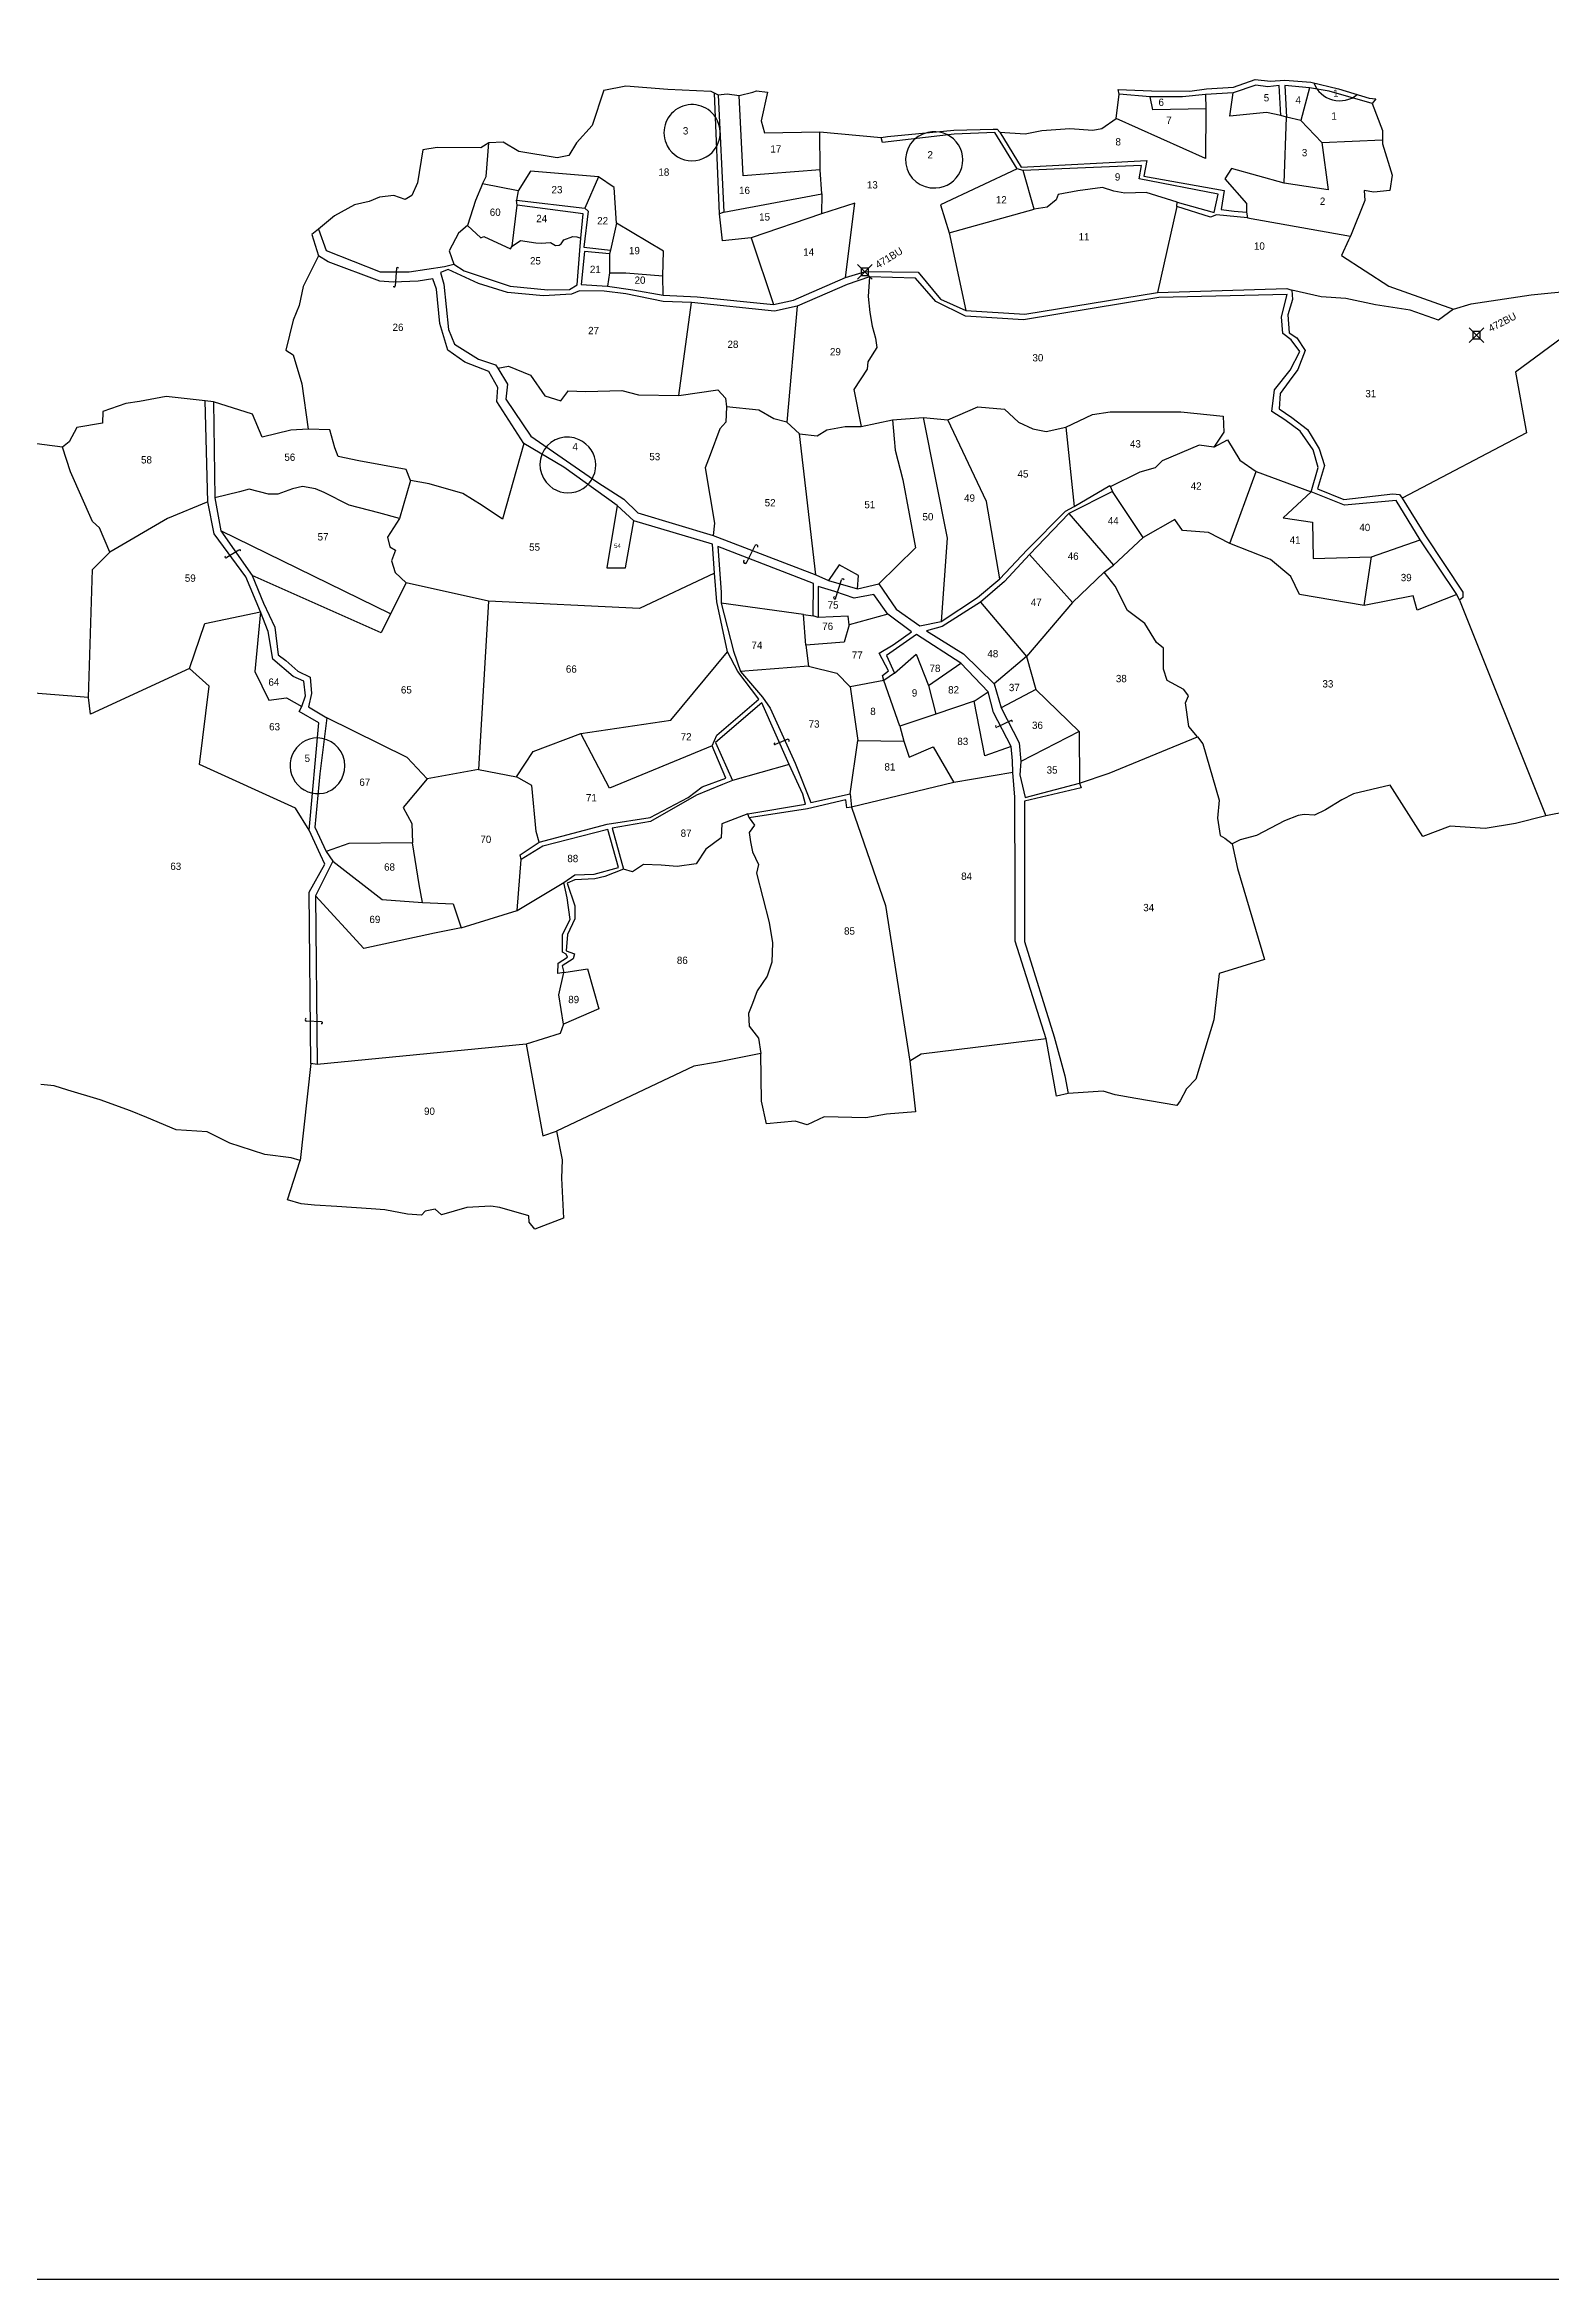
# Model space of a CAD drawing. Extents: x 152809 to 155188, y 176796 to 179172.
# Drawn here: x 153639 to 154668, y 176796 to 178323 of the extents above; entities that cross this region are included whole.
import ezdxf

# ---------------------------------------------------------------- set-up
doc = ezdxf.new("R2010")
doc.units = 0
doc.header["$MEASUREMENT"] = 0
doc.header["$PDMODE"] = 67
doc.header["$PDSIZE"] = 5
for name, color, linetype in [('BORDER-B', 3, 'CONTINUOUS'), ('IMAGE', 7, 'CONTINUOUS'), ('LINK', 4, 'CONTINUOUS'), ('NO', 1, 'CONTINUOUS'), ('PARCEL', 6, 'CONTINUOUS'), ('ROAD', 2, 'CONTINUOUS'), ('TRIG-P', 2, 'CONTINUOUS'), ('TRIG-T', 1, 'CONTINUOUS')]:
    doc.layers.add(name, color=color, linetype=linetype)
picture_1 = doc.add_image_def('image1.tif', size_in_pixel=(11315, 11299))

msp = doc.modelspace()

# ---------------------------------------------------------------- linework, layer by layer
at = {"layer": 'BORDER-B'}
for points in [[(154020.6, 178291.6), (154012.6, 178267.5), (154001.9, 178255.5), (153996.8, 178247), (153988.7, 178245.3), (153962.6, 178249.6), (153951.9, 178256), (153942.1, 178255.5), (153936.6, 178252.1), (153906.7, 178252.5), (153896.9, 178250.8), (153893.4, 178228.2), (153889.5, 178219.7), (153884.9, 178216.8), (153877.1, 178219.7), (153867.3, 178218.4), (153860.4, 178215.5), (153850.3, 178213.2), (153836.6, 178205.7), (153825.8, 178196.6), (153821.2, 178193), (153825.8, 178178.3), (153815.3, 178157.4), (153812.4, 178144.6), (153808.5, 178134.5), (153803.3, 178114), (153808.5, 178110.7), (153814.4, 178091.1), (153818.6, 178060.1), (153806.9, 178059.4), (153787.3, 178054.5), (153780.7, 178070.2), (153753.9, 178078.7), (153748.4, 178079.3), (153721.6, 178082.3), (153703.4, 178078.9), (153694.2, 178077.6), (153678.5, 178072), (153678.2, 178064.2), (153660.6, 178061.2), (153655.3, 178051.4), (153650.8, 178047.8), (153554.1, 178060.2)], [(154020.6, 178291.6), (154035.6, 178294.4), (154064.3, 178292.3), (154093.8, 178290.8), (154098.8, 178288.3), (154104.9, 178289), (154113.1, 178288), (154122.5, 178290.1), (154125, 178291.2), (154132.5, 178290.1), (154128.2, 178270.7), (154130.4, 178262.5), (154168.1, 178263.2), (154210, 178259.3), (154214.3, 178260), (154259.6, 178264.3), (154286.5, 178265), (154289.3, 178265), (154291.1, 178262.9), (154308.4, 178261.8), (154319.9, 178263.9), (154338.9, 178265.4), (154354.7, 178264.2), (154360.9, 178265.3), (154370.6, 178272.3), (154372.7, 178288.9), (154372, 178292.1), (154394.7, 178291), (154420.9, 178290.8), (154432.4, 178292.4), (154450.7, 178293.5), (154465.5, 178298.9), (154476, 178297.7), (154485.7, 178298.4), (154503.5, 178297), (154522.5, 178292.4), (154543.5, 178286.1), (154548, 178285.6)], [(154548, 178285.6), (154545.4, 178282.4), (154552.6, 178264), (154552.6, 178254.8), (154559.2, 178233.5), (154557.5, 178223), (154546.7, 178222), (154540.1, 178223), (154540.5, 178216.1), (154530.6, 178191.8), (154529.3, 178189.2), (154524.4, 178178.7), (154556.9, 178157.7), (154600.9, 178142), (154613, 178145.6), (154654, 178151.8), (154683.9, 178154.8), (154688.5, 178158.4), (154692.8, 178159.9)], [(154694.1, 177801.8), (154664.1, 177796), (154643.4, 177790.7), (154622.6, 177787.4), (154598.7, 177789), (154580.1, 177781.8), (154557.7, 177817), (154532.7, 177810.9), (154524.7, 177806.8), (154513.6, 177800.1), (154506.1, 177796.5), (154498.9, 177796.8), (154495, 177796.2), (154485.6, 177792.6), (154466.4, 177782.6), (154455.4, 177779.6), (154449.8, 177776.8), (154453.4, 177759.9), (154472, 177697.8), (154440.9, 177688.2), (154437.3, 177656.6), (154425.1, 177616.1), (154418.7, 177609.4), (154414.2, 177601.4), (154412, 177598.1)], [(154412, 177598.1), (154384, 177603), (154369.8, 177605.4), (154361.6, 177607.8), (154337.9, 177606.3), (154329.9, 177604.4), (154322.7, 177643.6), (154237.4, 177633.1), (154229.6, 177628.3), (154233.5, 177593.7), (154213.6, 177592.3), (154199.5, 177589.8), (154171.2, 177590.3), (154159.6, 177585), (154151.3, 177587.4), (154131.8, 177585.5), (154128.4, 177601), (154127.9, 177633.6), (154098.2, 177627.8), (154082.2, 177624.9), (153988.2, 177580.6), (153992.1, 177561.1), (153991.6, 177548.5), (153993.1, 177521.2), (153973.4, 177513.6)], [(153973.4, 177513.6), (153969.7, 177518.5), (153969.3, 177522.7), (153949.6, 177528.5), (153943.5, 177529.4), (153927.1, 177528.5), (153909.7, 177523.4), (153905.3, 177527.3), (153898.6, 177525.9), (153896, 177523.1), (153886.4, 177523.9), (153871.1, 177526.9), (153861.6, 177527.6), (153838.2, 177529.2), (153822.9, 177530.1), (153813.9, 177531), (153804.6, 177533.6), (153813.2, 177560.5), (153807.1, 177562.3), (153789.1, 177564.6), (153772.2, 177570), (153765.2, 177572.3), (153758.2, 177575.7), (153749.7, 177580.1), (153728.4, 177581.5), (153708.4, 177589.9), (153697.3, 177594.5), (153676.5, 177602), (153654.4, 177608.5), (153645.2, 177611.5), (153636.1, 177612.5)]]:
    msp.add_lwpolyline(points, dxfattribs=at)
at = {"layer": 'LINK'}
for points in [[(153879, 178170), (153878, 178158)], [(153771.4, 177977.4), (153763.1, 177972.3)], [(154118.3, 177969.1), (154123.9, 177980.6)], [(154179.2, 177945.1), (154182.9, 177957.1)], [(154298.8, 177861), (154289.2, 177856.4)], [(154146.3, 177848.2), (154137.7, 177844.6)], [(153827.8, 177655.2), (153817.4, 177655.7)]]:
    msp.add_lwpolyline(points, dxfattribs=at)
for centre, radius, start, end in [((153879.7, 178169.7), 0.727, 20.3146, 157.6759), ((153877.5, 178157.7), 0.568, 174.9494, 27.6609), ((153762.5, 177972.7), 0.669, 116.9231, 320.8074), ((153771.9, 177977.3), 0.483, 293.6479, 161.5822), ((154117.2, 177969.5), 1.21, 124.8278, 344.1199), ((154124.8, 177979.9), 1.16, 334.8501, 143.2438), ((154183.8, 177956.8), 0.948, 1.3592, 162.3873), ((154178.4, 177944.9), 0.818, 98.5343, 10.4136), ((154299.1, 177860.6), 0.5, 297.4998, 130.4107), ((154137.6, 177845.3), 0.742, 133.3543, 275.4169), ((154146.3, 177847.3), 0.897, 317.9874, 92.065), ((154288.9, 177857), 0.66, 119.0275, 295.3541), ((153817.7, 177656.7), 1.08, 108.691, 255.7162), ((153827.9, 177654.6), 0.558, 231.6554, 101.1323)]:
    msp.add_arc(centre, radius, start, end, dxfattribs=at)
at = {"layer": 'PARCEL'}
for points in [[(154168.4, 178237.1), (154115.7, 178233.1), (154113.1, 178288)], [(154431.5, 178288.6), (154431.8, 178278.9), (154395.6, 178278.2), (154393.9, 178286.9)], [(154483, 178274.3), (154473.3, 178276.4), (154448.2, 178273.9), (154450.5, 178289.8)], [(154502.6, 178293.2), (154496.8, 178270.8), (154486.9, 178273.1)], [(154431.8, 178278.9), (154431.5, 178244.8), (154370.6, 178272.3)], [(154511, 178255.7), (154515.3, 178223.5), (154485.3, 178228.1), (154486.9, 178273.1)], [(154169.6, 178220.7), (154168.4, 178237.1), (154168.1, 178263.2)], [(154496.8, 178270.8), (154511, 178255.7), (154552.6, 178257.6)], [(153962.1, 178222.7), (153937.8, 178227.5), (153940.2, 178232.7), (153942.1, 178255.5)], [(153937.8, 178227.5), (153933, 178216.3), (153927.4, 178199.1), (153921.4, 178193.9), (153915, 178181.9), (153918.1, 178172.7)], [(154016.9, 178232.3), (153970.5, 178236.3), (153962.1, 178222.7), (153960.9, 178216.4)], [(154029.3, 178200.7), (154027.7, 178225.1), (154016.9, 178232.3), (154007.7, 178210.9)], [(154303, 178237.9), (154250.5, 178213.3), (154256.4, 178194.1), (154314.5, 178210.2)], [(154412.3, 178215.1), (154391, 178221.6), (154376.4, 178221.3), (154369, 178222.6), (154361.3, 178225), (154344.5, 178222.9), (154330.9, 178220.4), (154329.7, 178216.7), (154323.5, 178211.7), (154314.5, 178210.2), (154307, 178236.7)], [(154485.3, 178228.1), (154449.4, 178238), (154444.8, 178230.9), (154459.6, 178214.2), (154459.6, 178208.2)], [(153927.4, 178199.1), (153936.6, 178190.7), (153938.6, 178191.5), (153956.9, 178183.1), (153958.1, 178185.1), (153961.5, 178213)], [(154102.5, 178208.2), (154169.6, 178220.7), (154169.2, 178207.1)], [(154185.8, 178163.6), (154192, 178214.3), (154169.2, 178207.1), (154121.3, 178190.7), (154136.4, 178145.2)], [(154412.1, 178212.2), (154398.8, 178153.3)], [(154061.2, 178151.6), (154060.9, 178164.7), (154061.3, 178181.5), (154029.3, 178200.7), (154025.2, 178182.3)], [(154121.3, 178190.7), (154101.7, 178188.7), (154099.7, 178207.1)], [(154460.2, 178204.4), (154530.6, 178191.8)], [(153958.1, 178185.1), (153963.8, 178188.8), (153974.1, 178187.3), (153977.9, 178187.1), (153984.1, 178187.6), (153987.6, 178185.4), (153990.1, 178185.7), (153991.4, 178186.6), (153993.2, 178189.3), (153999.5, 178191.6), (154002.1, 178191.4), (154004.8, 178190.4)], [(154256.4, 178194.1), (154267.8, 178141)], [(154024.4, 178179.8), (154024.5, 178166.7), (154023.1, 178157.6)], [(154024.5, 178166.7), (154035.7, 178166.7), (154060.9, 178164.7)], [(154202, 178164), (154201.2, 178150.6), (154202.4, 178139.7), (154203.9, 178130.3), (154206.1, 178122.1), (154207.2, 178115.7), (154203.9, 178110.8), (154200.9, 178105.9), (154200.5, 178101.1), (154191.5, 178087.2), (154196.3, 178061.8)], [(154600.9, 178142), (154590.7, 178134.4), (154571.4, 178141.2), (154547.8, 178145), (154527.4, 178149.3), (154510.6, 178150.5), (154490.6, 178155)], [(153948.1, 178101.6), (153955.4, 178103), (153970.6, 178097), (153980.4, 178082.9), (153991.2, 178079.4), (153996, 178085.7), (153996, 178086.1), (154008.4, 178085.7), (154032.8, 178086.5), (154044.4, 178083.5), (154071.8, 178083.1), (154080.6, 178146.5)], [(154152.6, 178144), (154145.7, 178064.8)], [(154698, 178139.3), (154643.4, 178099), (154650.9, 178057.5), (154566, 178012.8)], [(154071.8, 178083.1), (154098.4, 178086.9), (154103.7, 178081.2), (154104.4, 178075.2), (154104, 178064.8), (154099.9, 178060.3), (154093.2, 178042.6), (154089.8, 178033.6), (154096.2, 177995.8), (154095.2, 177987.5)], [(154165.5, 177960.5), (154154.3, 178056.9), (154145.7, 178064.8), (154136.7, 178067), (154126.5, 178073), (154104.4, 178075.2)], [(154154.3, 178056.9), (154166.3, 178055.4), (154173, 178059.5), (154185.4, 178061.8), (154196.3, 178061.8), (154217.7, 178066.3), (154238.7, 178068.1), (154255.5, 178066.3), (154276.2, 178075.2), (154294.2, 178073.7), (154303.9, 178064.8), (154313.7, 178060.3), (154322.7, 178058.4), (154336.2, 178061.4), (154354.5, 178070), (154366.5, 178071.9), (154394.2, 178071.8), (154414.8, 178071.8), (154443.7, 178068.8), (154444.1, 178058), (154437.3, 178047.8), (154446.7, 178052.7), (154455, 178038.8), (154466.2, 178031), (154503.8, 178017.3), (154484.6, 177999.5), (154504.8, 177996.5), (154505.2, 177971.7), (154545, 177972.9), (154578.3, 177984.5)], [(153966, 178050.3), (153951.3, 177998.6), (153937.5, 178007.8), (153924.4, 178016), (153901.4, 178022.6), (153888.6, 178024.9), (153885.6, 178032.4), (153853.2, 178038.3), (153839.1, 178041.3), (153836.8, 178047.2), (153833.5, 178059.6), (153818.6, 178060.1)], [(154217.7, 178066.3), (154218.9, 178053.5), (154219.6, 178045.6), (154224.9, 178025.4), (154233.5, 177978.9), (154208.4, 177954.4)], [(154238.7, 178068.1), (154255.2, 177985.6), (154251, 177928.7)], [(154291.2, 177957.9), (154281.9, 178010.7), (154255.5, 178066.3)], [(154336.2, 178061.4), (154342, 178007.2)], [(153750.2, 178010.5), (153722.6, 177999), (153683.2, 177976), (153676, 177992.7), (153671.4, 177997), (153656.3, 178030.8), (153650.8, 178047.8)], [(154437.3, 178047.8), (154427.2, 178049), (154402.1, 178038.5), (154397.2, 178033.6), (154386.7, 178030.6), (154366.6, 178020.6)], [(154540.1, 177939.5), (154495.8, 177947), (154489.8, 177959.4), (154476, 177971), (154448.2, 177981.9), (154466.2, 178031)], [(153888.6, 178024.9), (153881, 177999), (153866.9, 178002.9), (153846.6, 178008.2), (153829.5, 178016.7), (153823.6, 178019.3), (153814.8, 178020.9), (153807.9, 178019.3), (153798, 178015.7), (153791.5, 178015.7), (153778.4, 178019), (153771.8, 178017.3), (153754.9, 178013.2)], [(154448.2, 177981.9), (154433.6, 177989.4), (154416, 177990.9), (154410.7, 177998.4), (154389, 177986), (154368, 178017.4)], [(153881, 177999), (153872.8, 177986.2), (153874.5, 177979.6), (153878.4, 177977.3), (153875.5, 177970.1), (153878.1, 177962.2), (153885.6, 177955), (153874.8, 177934), (153868.6, 177920.9), (153780.3, 177960)], [(154029.8, 178008), (154022.6, 177965.3), (154035.4, 177965.3), (154041.2, 177997.5)], [(154338.2, 178002.5), (154368.7, 177967.2)], [(153874.8, 177934), (153759.1, 177990.5)], [(154345.5, 177818.2), (154365.9, 177825.1), (154426.1, 177850), (154420.3, 177857), (154417.9, 177873.1), (154420, 177877.9), (154416.7, 177882.2), (154405.4, 177888.3), (154403, 177896.2), (154403, 177910.4), (154398.1, 177914.4), (154390.2, 177927.4), (154378.4, 177936.2), (154369.9, 177952.9), (154362.3, 177962.3), (154368.7, 177967.2), (154389, 177986)], [(153737.6, 177896.5), (153670, 177865.4), (153668.7, 177876.8), (153671.3, 177964.1), (153683.2, 177976)], [(154193.8, 177950.9), (154194.5, 177960.1), (154181.4, 177967.3), (154174, 177956.6)], [(154311.4, 177974.5), (154340.7, 177941.7)], [(154603.3, 177947), (154576.1, 177936.5), (154573.5, 177946.3), (154540.1, 177939.5), (154545, 177972.9)], [(154096.3, 177961.7), (154045, 177937.5), (153941.9, 177942.5), (153885.6, 177955)], [(154362.3, 177962.3), (154340.7, 177941.7), (154309.4, 177904.7), (154287.2, 177886.1)], [(153941.9, 177942.5), (153935, 177827.6), (153961, 177822.6), (153972.4, 177839.9), (154004.8, 177852.2), (154066.4, 177861.3), (154105.1, 177908)], [(154156.9, 177933.5), (154100.7, 177941.3)], [(154277.8, 177941.8), (154309.4, 177904.7)], [(154605, 177943.2), (154664.1, 177796)], [(153668.7, 177876.8), (153593.8, 177882.7), (153555.7, 177925.4)], [(153819.3, 177786.2), (153810.1, 177801.1), (153744.5, 177830.9), (153751, 177884.4), (153737.6, 177896.5), (153748.1, 177927.4), (153786, 177935.3), (153782.2, 177894.6), (153791.7, 177874.9), (153803.9, 177876.5), (153814.3, 177870.6)], [(154188.2, 177926.5), (154184.8, 177914.6), (154158.7, 177912.5), (154156.9, 177933.5), (154163.5, 177932.5)], [(154214.5, 177933.7), (154188.2, 177926.5), (154187.6, 177932.2), (154167, 177931.3)], [(154158.7, 177912.5), (154160.5, 177898.2), (154113.9, 177894.6)], [(154219.2, 177893.4), (154234, 177906.4), (154242.5, 177884.9), (154264.4, 177900.1)], [(154160.5, 177898.2), (154179.7, 177893.4), (154188.8, 177884)], [(154309.4, 177904.7), (154315.8, 177882.2), (154345.3, 177853.6), (154345.5, 177818.2)], [(154222.8, 177857.2), (154211.9, 177888.4), (154188.8, 177884), (154194.2, 177847.5)], [(154242.5, 177884.9), (154247.4, 177865.4)], [(154298.8, 177843.2), (154280.8, 177836.9), (154273.5, 177874.2), (154283.1, 177880.6)], [(154315.8, 177882.2), (154292.1, 177869.8)], [(153935, 177827.6), (153899.9, 177821.2), (153886.2, 177835.8), (153831.3, 177862.8)], [(154273.5, 177874.2), (154247.4, 177865.4), (154222.8, 177857.2), (154225.5, 177846.9)], [(154094.6, 177843.8), (154024.4, 177814.8), (154004.8, 177852.2)], [(154188.9, 177811), (154194.2, 177847.5), (154225.5, 177846.9), (154229.2, 177836), (154245.6, 177843), (154259.8, 177818.7)], [(154345.3, 177853.6), (154305.5, 177833)], [(154426.1, 177850), (154429.8, 177845.1), (154441, 177806.7), (154439.8, 177794.3), (154441.6, 177782.5), (154444.7, 177780.6), (154449.8, 177776.8)], [(154147.2, 177831.1), (154108.4, 177820)], [(153899.9, 177821.2), (153883.5, 177801.6), (153889.4, 177790.6), (153889.9, 177777.4), (153846.5, 177777), (153830.9, 177771.5)], [(153976.4, 177777.9), (153974.3, 177785.2), (153971.5, 177816.6), (153961, 177822.6)], [(154300, 177825.5), (154259.8, 177818.7), (154189.8, 177801.9)], [(154189.8, 177801.9), (154213, 177734.8), (154229.6, 177628.3)], [(154118.9, 177797.3), (154101.2, 177790.5), (154100.7, 177780.9), (154090.2, 177773.1), (154083.8, 177763.1), (154070.6, 177761.3), (154059.7, 177762.2), (154047.8, 177762.7), (154040.1, 177757.6), (154034, 177759.6)], [(154119.8, 177794.6), (154123.5, 177789.6), (154119.9, 177784.5), (154120.8, 177778.2), (154122.2, 177771.3), (154126.3, 177762.7), (154124.9, 177756.7), (154133.6, 177723), (154135.9, 177709.3), (154135.4, 177696.1), (154132.2, 177686.5), (154125.4, 177676.5), (154122.2, 177667.8), (154119.4, 177661), (154119.9, 177652.3), (154126.3, 177644.1), (154127.9, 177633.6)], [(153835.5, 177765), (153869.3, 177738.7), (153896.7, 177736.8), (153894.4, 177749.1), (153889.9, 177777.4)], [(153896.7, 177736.8), (153917.7, 177735.9), (153923.2, 177719.5), (153961.5, 177731.4), (153964.1, 177766.2)], [(153923.2, 177719.5), (153904.9, 177715.9), (153856.6, 177705.4), (153823.6, 177741.4)], [(153961.5, 177731.4), (153993.3, 177750.5)], [(153993.3, 177688.9), (154009.5, 177691.5), (154017.2, 177664.2), (153993.1, 177653.7), (153989.9, 177673.7), (153993.3, 177688.9)], [(153993.1, 177653.7), (153990.8, 177647.3), (153967.5, 177640), (153978.9, 177577.5), (153988.2, 177580.6)], [(153967.5, 177640), (153824.7, 177626.1)], [(153820.5, 177626.9), (153813.2, 177560.5)]]:
    msp.add_lwpolyline(points, dxfattribs=at)
for centre, radius, start, end in [((154523.3, 178303.2), 18.9, 200.7701, 309.3798), ((154080.9, 178262.5), 19.2, 32.8435, 207.8215), ((154080.9, 178262.5), 19.2, 207.9452, 32.7197), ((154245.8, 178243.9), 19.1, 101.5428, 274.5845), ((154246.6, 178244), 19.2, 272.1589, 103.9685), ((153995.7, 178035.8), 18.8, 64.773, 230.3628), ((153996.2, 178035.4), 18.9, 228.3712, 66.7645), ((153825.4, 177830.2), 19.1, 91.1416, 289.6447), ((153824.5, 177830), 19.2, 292.2529, 88.5335)]:
    msp.add_arc(centre, radius, start, end, dxfattribs=at)
at = {"layer": 'ROAD'}
for points in [[(154098.8, 178288.3), (154102.5, 178208.2), (154099.7, 178207.1), (154096.3, 178289.6)], [(154545.4, 178282.4), (154516, 178290.8), (154502.6, 178293.2), (154485.7, 178294.7), (154486.9, 178273.1), (154483, 178274.3), (154482, 178294.7), (154474.3, 178293.9), (154466, 178294.9), (154450.5, 178289.8), (154431.5, 178288.6), (154415.8, 178286.9), (154393.9, 178286.9), (154372.7, 178288.9)], [(154291.1, 178262.9), (154305.7, 178239), (154391.6, 178243.6), (154389.5, 178232.9), (154444.3, 178223), (154442.4, 178210.1), (154451.2, 178208.8), (154459.6, 178208.2), (154460.2, 178204.4), (154439.1, 178206.3), (154435.1, 178204.8), (154412.1, 178212.2), (154412.3, 178215.1), (154437.6, 178208), (154440.2, 178220.6), (154386.4, 178230.9), (154387.9, 178240.2), (154344.2, 178238.3), (154307, 178236.7), (154303, 178237.9), (154287.8, 178262.6), (154259.9, 178261.6), (154211, 178255.7), (154210, 178259.3)], [(153825.8, 178196.6), (153830.9, 178182.1), (153867.8, 178167.4), (153887.6, 178167.4), (153911.7, 178171.2), (153918.1, 178172.7), (153925.1, 178168.1), (153956.6, 178157.6), (153982.4, 178155.1), (153997.1, 178155.5), (154002.4, 178158.5), (154004.3, 178182.1), (154004.8, 178190.4), (154006.5, 178207.2), (153961.5, 178213), (153960.9, 178216.4), (154007.7, 178210.9), (154009.9, 178208.9), (154006.9, 178184.4), (154025.2, 178182.3), (154024.4, 178179.8), (154007.5, 178181.3), (154005.2, 178158.9), (154023.1, 178157.6), (154040.5, 178155.1), (154061.2, 178151.6), (154084.4, 178150.4), (154136.4, 178145.2), (154150.2, 178148.2), (154185.8, 178163.6), (154199.4, 178167.6), (154235.4, 178167.2), (154250.6, 178148.7), (154267.8, 178141), (154308.3, 178138.6), (154398.8, 178153.3), (154487.2, 178156.1), (154490.6, 178155), (154491.1, 178148.6), (154487.9, 178138.2), (154488.7, 178125.8), (154494, 178122.4), (154499.8, 178113.7), (154494.7, 178100.7), (154488.7, 178092.8), (154482.7, 178084.3), (154481.9, 178073.9), (154490.6, 178067.9), (154501.3, 178059.8), (154503.8, 178055.8), (154509.3, 178046.7), (154512.9, 178035.2), (154508, 178019.2), (154526.1, 178012), (154559.6, 178015.8), (154564.1, 178015.4), (154566, 178012.8), (154582, 177987.1), (154607.5, 177948.7), (154607.5, 177945.1), (154605, 177943.2), (154603.3, 177947), (154578.3, 177984.5), (154561.9, 178011.3), (154526.6, 178008.1), (154503.8, 178017.3), (154508.5, 178033.9), (154505.1, 178045.8), (154496.3, 178058.6), (154485.7, 178066.5), (154477, 178072.2), (154478.7, 178086.9), (154489.4, 178100.3), (154496, 178113.1), (154490.2, 178121.1), (154484.5, 178125.4), (154483.6, 178136.7), (154487.4, 178152), (154399.7, 178149.9), (154307.2, 178134.6), (154267.6, 178137.3), (154247.4, 178147.2), (154233.5, 178163.1), (154202, 178164), (154186.9, 178158.9), (154152.6, 178144), (154137.2, 178140.6), (154080.6, 178146.5), (154061.2, 178147.2), (154035.6, 178152.5), (154020.9, 178154.2), (154004.1, 178154.4), (153998.6, 178152.3), (153979.4, 178151.2), (153954.9, 178153.4), (153935.1, 178159.5), (153914.2, 178169.1), (153909.1, 178167), (153911.4, 178159.1), (153914.6, 178128), (153918.7, 178118), (153934.9, 178107.8), (153946.6, 178104), (153948.1, 178101.6), (153954.7, 178090.8), (153953.6, 178080.5), (153970.8, 178055.2), (154016.6, 178023.7), (154034.3, 178012.2), (154043.9, 178002.8), (154095.2, 177987.5), (154165.5, 177960.5), (154174, 177956.6), (154193.8, 177950.9), (154208.4, 177954.4), (154220.3, 177937.2), (154236.4, 177925.8), (154251, 177928.7), (154275.8, 177945), (154291.2, 177957.9), (154309.9, 177977.7), (154335.9, 178004), (154342, 178007.2), (154366.2, 178021.5), (154368, 178017.4), (154338.2, 178002.5), (154311.4, 177974.5), (154294.2, 177956.1), (154277.8, 177941.8), (154251.8, 177925.2), (154241, 177922.3), (154266.4, 177906.5), (154287.2, 177886.1), (154292.1, 177869.8), (154304.4, 177845.9), (154305.5, 177833), (154304.7, 177824), (154308.4, 177808.5), (154345.5, 177818.2), (154346.7, 177815), (154307.9, 177805.9), (154307.9, 177710.2), (154328.3, 177644.9), (154335.6, 177618.3), (154337.9, 177606.3)], [(154322.7, 177643.6), (154301.7, 177710.4), (154301.7, 177745.7), (154301.4, 177808.8), (154300, 177825.5), (154299.7, 177833.6), (154298.8, 177843.2), (154286.9, 177866.6), (154283.1, 177880.6), (154264.4, 177900.1), (154234.3, 177919.7), (154213.6, 177905.4), (154219.2, 177893.4), (154211.9, 177888.4), (154211, 177891.7), (154215.1, 177894.9), (154208.7, 177907.1), (154218.3, 177912.7), (154230.8, 177921.7), (154214.5, 177933.7), (154205.1, 177947.1), (154191.7, 177944.5), (154178.3, 177949.1), (154167, 177952.6), (154167, 177931.3), (154163.5, 177932.5), (154163.8, 177954.7), (154098.4, 177979.8), (154100.7, 177948.8), (154100.7, 177941.3), (154109.2, 177908.3), (154113.9, 177894.6), (154129.1, 177877.1), (154134.3, 177869.5), (154151.2, 177831.9), (154162.1, 177805.1), (154188.9, 177811), (154189.8, 177801.9), (154186.6, 177801.4), (154186, 177806.9), (154159.8, 177800.8), (154119.8, 177794.6), (154118.9, 177797.3), (154158.3, 177804), (154156.6, 177810.7), (154147.2, 177831.1), (154128.5, 177873.1), (154097, 177846), (154108.4, 177820), (154101.7, 177817.4), (154083.9, 177810.1), (154052.4, 177792), (154026.4, 177787.6), (154034, 177759.6), (154021.4, 177754.4), (154014.4, 177752.9), (154000.9, 177752.2), (153995.6, 177749.9), (154000.9, 177734.4), (154000.9, 177725.7), (153995.9, 177714.9), (153995, 177703.8), (154000.6, 177701.8), (153999.7, 177698.3), (153992.1, 177693.6), (153993.3, 177688.9), (153989.2, 177688.3), (153989.5, 177695.3), (153995.9, 177699.4), (153995, 177701.5), (153992.4, 177702.9), (153992.4, 177714.9), (153997.7, 177725.1), (153995.6, 177740), (153993.3, 177750.5), (154000.9, 177755.7), (154014, 177756), (154030.6, 177760.7), (154023.3, 177786.6), (153979, 177775.3), (153964.1, 177766.2), (153963.5, 177769.4), (153976.4, 177777.9), (154023, 177790.2), (154052.2, 177794.8), (154078.2, 177808.5), (154087.8, 177815.8), (154103.9, 177821.7), (154094.6, 177843.8), (154097.8, 177851.1), (154126.4, 177875.6), (154112.1, 177894.6), (154105.1, 177908), (154097.8, 177942.1), (154096.3, 177961.7), (154094.9, 177981.5), (154041.2, 177997.5), (154029.8, 178008), (153993.3, 178034), (153966, 178050.3), (153947.6, 178078.9), (153948.2, 178088.5), (153942.1, 178099.3), (153925.7, 178105.7), (153914.1, 178113.9), (153908.5, 178132.2), (153906.2, 178155.6), (153903.8, 178162.6), (153893.9, 178161.1), (153876.7, 178160.5), (153867.7, 178161.1), (153832.3, 178174.2), (153825.8, 178178.3)], [(153753.9, 178078.7), (153754.9, 178013.2), (153759.1, 177990.5), (153780.3, 177960), (153788.1, 177941.1), (153795.8, 177924.9), (153798.1, 177906), (153803.5, 177902.1), (153811.6, 177894.8), (153820.1, 177890.6), (153820.9, 177879.4), (153818.9, 177870.5), (153831.3, 177862.8), (153826.6, 177824.6), (153823.2, 177788.1), (153830.9, 177771.5), (153835.5, 177765), (153823.6, 177741.4), (153824.7, 177626.1), (153820.5, 177626.9), (153819.3, 177743.8), (153830.1, 177763), (153827, 177769.2), (153819.3, 177786.2), (153825.9, 177859.4), (153812.4, 177867.1), (153814.3, 177870.6), (153816.9, 177877.9), (153815.8, 177887.9), (153808.4, 177891), (153794.5, 177902.9), (153791.4, 177921.8), (153786, 177935.3), (153776, 177959.2), (153754.4, 177988.6), (153750.2, 178010.5), (153748.4, 178079.3)]]:
    msp.add_lwpolyline(points, dxfattribs=at)
at = {"layer": 'TRIG-P'}
for p in [(154198.8, 178167.4), (154616.7, 178124.3)]:
    msp.add_point(p, dxfattribs=at)

# ---------------------------------------------------------------- texts
at = {"layer": 'NO'}
for s, height, p in [('5', 5, (154471.4, 178283.9)), ('1', 5, (154518.8, 178287)), ('6', 5, (154399.5, 178280.8)), ('7', 5, (154404.8, 178268.5)), ('4', 5, (154493.1, 178282.4)), ('1', 5, (154517.6, 178271.4)), ('3', 5, (154074.6, 178261.3)), ('8', 5, (154370.1, 178253.8)), ('17', 5, (154134.4, 178248.9)), ('2', 5, (154241.7, 178244.9)), ('3', 5, (154497.4, 178246.4)), ('18', 5, (154057.9, 178233.1)), ('13', 5, (154200.3, 178224.4)), ('9', 5, (154369.7, 178229.8)), ('23', 5, (153984.9, 178221.1)), ('16', 5, (154113, 178220.6)), ('12', 5, (154288.4, 178214.2)), ('2', 5, (154509.7, 178213.2)), ('60', 5, (153942.7, 178205.7)), ('24', 5, (153974.5, 178201.4)), ('22', 5, (154016.1, 178199.9)), ('15', 5, (154126.7, 178202.5)), ('19', 5, (154037.8, 178179.5)), ('14', 5, (154156.8, 178178.5)), ('11', 5, (154344.9, 178188.9)), ('10', 5, (154464.7, 178182.6)), ('25', 5, (153970.2, 178172.5)), ('21', 5, (154011.1, 178166.7)), ('20', 5, (154041.6, 178159.3)), ('26', 5, (153876.3, 178127.1)), ('27', 5, (154009.9, 178124.9)), ('28', 5, (154105.1, 178115.5)), ('29', 5, (154175.1, 178110.4)), ('30', 5, (154313.4, 178106.3)), ('31', 5, (154540.8, 178081.8)), ('56', 5, (153802.4, 178038.4)), ('4', 5, (153999.2, 178045.6)), ('53', 5, (154051.7, 178038.8)), ('43', 5, (154380, 178047.5)), ('58', 5, (153704.5, 178036.6)), ('45', 5, (154303.2, 178027)), ('49', 5, (154266.7, 178010.5)), ('42', 5, (154421.5, 178018.7)), ('52', 5, (154130.5, 178007.3)), ('51', 5, (154198.6, 178006)), ('50', 5, (154238.3, 177997.7)), ('44', 5, (154364.9, 177995)), ('57', 5, (153825.1, 177984)), ('41', 5, (154489.1, 177981.8)), ('40', 5, (154536.7, 177990.4)), ('55', 5, (153969.6, 177977)), ('54', 3, (154027.6, 177978.9)), ('46', 5, (154337.5, 177970.8)), ('59', 5, (153734.4, 177955.8)), ('39', 5, (154565, 177956.2)), ('75', 5, (154173.5, 177937.5)), ('47', 5, (154312.3, 177939.3)), ('76', 5, (154169.8, 177922.9)), ('74', 5, (154121.5, 177910)), ('77', 5, (154190, 177903.2)), ('48', 5, (154282.6, 177904.2)), ('66', 5, (153994.7, 177893.7)), ('78', 5, (154243.1, 177894.2)), ('38', 5, (154370.4, 177887.2)), ('64', 5, (153791.5, 177884.8)), ('65', 5, (153882, 177879.5)), ('9', 5, (154231, 177877.4)), ('82', 5, (154255.8, 177879.5)), ('37', 5, (154297.3, 177881.1)), ('33', 5, (154511.5, 177883.6)), ('73', 5, (154160.5, 177856.2)), ('8', 5, (154202.6, 177864.8)), ('36', 5, (154313.1, 177855.3)), ('63', 5, (153792, 177854.3)), ('72', 5, (154073.1, 177847.4)), ('83', 5, (154262.1, 177844.3)), ('5', 5, (153816.2, 177832.7)), ('81', 5, (154212.3, 177826.9)), ('35', 5, (154323.1, 177824.8)), ('67', 5, (153853.6, 177816.4)), ('71', 5, (154008.4, 177805.8)), ('87', 5, (154073.1, 177781.6)), ('70', 5, (153936.3, 177777.4)), ('88', 5, (153995.7, 177764.3)), ('63', 5, (153724.5, 177759)), ('68', 5, (153870.5, 177758.5)), ('84', 5, (154264.7, 177752.2)), ('69', 5, (153860.5, 177722.7)), ('34', 5, (154389.1, 177730.8)), ('85', 5, (154184.7, 177714.8)), ('86', 5, (154070.5, 177694.8)), ('89', 5, (153996.3, 177668)), ('90', 5, (153897.8, 177591.7))]:
    msp.add_text(s, height=height, dxfattribs=at).set_placement(p)
at = {"layer": 'TRIG-T'}
for s, rotation, p in [('471BU', 31.7486, (154208, 178169.6)), ('472BU', 27.3677, (154626.4, 178126.2))]:
    msp.add_text(s, height=5, rotation=rotation, dxfattribs=at).set_placement(p)

# ---------------------------------------------------------------- pictures from other files: only their frames are drawn
at = {"layer": 'IMAGE'}
image = msp.add_image(picture_1, insert=(152809.4, 176796.4), size_in_units=(2378.5, 2375.2), rotation=0, dxfattribs=at)
image.dxf.flags = 15

doc.saveas('drawing.dxf')
